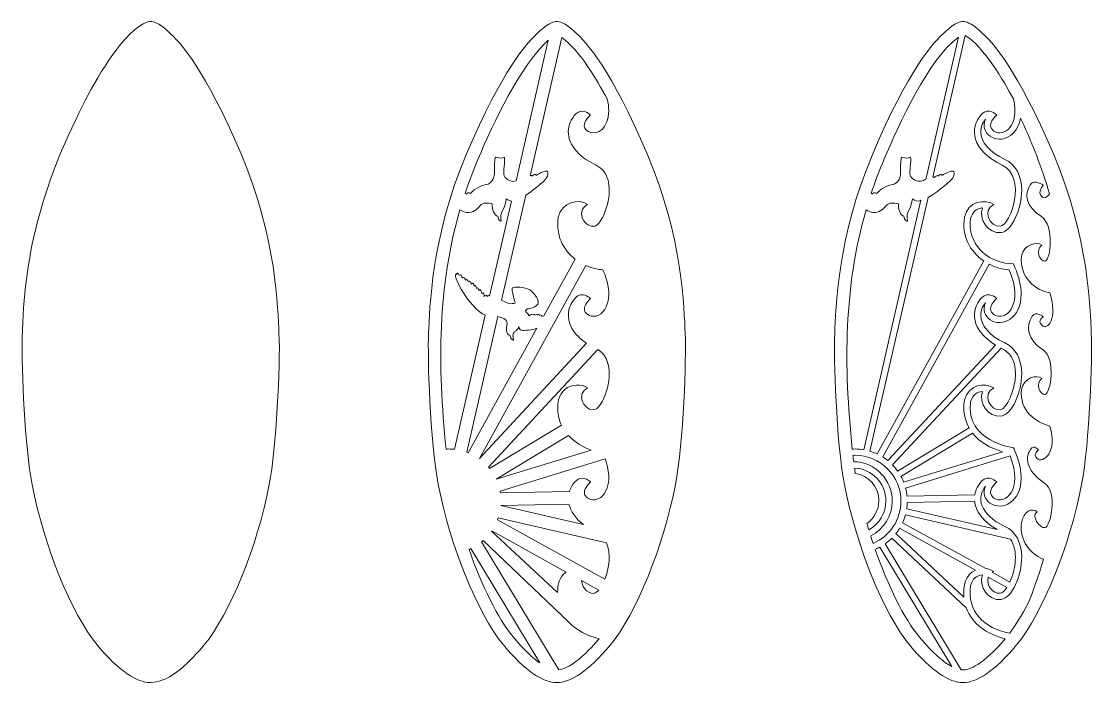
# Model space of a CAD drawing. Header units: inches. Extents: x 92 to 772, y 6 to 426.
import ezdxf

# ---------------------------------------------------------------- set-up
doc = ezdxf.new("R2010")
doc.units = ezdxf.units.IN
doc.header["$MEASUREMENT"] = 0
doc.layers.add('_U+0421_U+043B_U+043E_U+0439 1', color=7, linetype='Continuous')

# ---------------------------------------------------------------- blocks, each defined once
blk = doc.blocks.new('block 2')
at = {"layer": '_U+0421_U+043B_U+043E_U+0439 1', "color": 1, "lineweight": 9, "true_color": 0xff0000}
for points, knots in [([(184.78, 419.89), (193.3, 412.27), (208.54, 395.41), (231.38, 341.74), (254.23, 288.07), (254.69, 243.2), (255.5, 227.88), (256.57, 207.73), (253.63, 154.27), (249.34, 131.98), (249.33, 131.97), (249.33, 131.97), (249.33, 131.96), (241.72, 92.43), (224.22, 49.59), (207.99, 30.06), (199.98, 20.41), (186.58, 6.27), (174.09, 6.13), (174.09, 6.13), (174.09, 6.13), (174.09, 6.13), (174.09, 6.13), (173.9, 6.13), (173.9, 6.13), (173.9, 6.13), (173.9, 6.13), (173.9, 6.13), (165.23, 6.23), (154.17, 13.02), (140, 30.06), (123.78, 49.59), (106.28, 92.43), (98.66, 131.96), (94.08, 155.73), (91.89, 204.13), (92.4, 225.11), (93.68, 276.63), (103.53, 318.76), (131.13, 373.16), (138.87, 388.41), (154.25, 415.91), (169.14, 424.29), (171.51, 425.62), (173.09, 425.89), (174, 425.87), (175.52, 425.91), (178.88, 425.16), (184.78, 419.89)], [0, 0, 0, 0, 1, 1, 1, 2, 2, 2, 3, 3, 3, 4, 4, 4, 5, 5, 5, 6, 6, 6, 7, 7, 7, 8, 8, 8, 9, 9, 9, 10, 10, 10, 11, 11, 11, 12, 12, 12, 13, 13, 13, 14, 14, 14, 15, 15, 15, 16, 16, 16, 16]), ([(421.24, 419.89), (412.71, 412.27), (397.48, 395.41), (374.64, 341.74), (351.79, 288.07), (351.33, 243.2), (350.52, 227.88), (349.77, 213.49), (351.48, 158.98), (356.69, 131.96), (364.3, 92.43), (381.8, 49.59), (398.03, 30.06), (412.19, 13.02), (423.25, 6.23), (431.93, 6.13), (431.93, 6.13), (431.93, 6.13), (431.93, 6.13), (431.93, 6.13), (432.11, 6.13), (432.11, 6.13), (432.11, 6.13), (432.11, 6.13), (432.11, 6.13), (440.79, 6.23), (451.85, 13.02), (466.02, 30.06), (482.24, 49.59), (499.74, 92.43), (507.35, 131.96), (512.43, 158.28), (514.31, 212.8), (513.52, 227.88), (512.71, 243.2), (512.25, 288.07), (489.4, 341.74), (466.56, 395.41), (451.33, 412.27), (442.81, 419.89), (436.91, 425.16), (433.54, 425.91), (432.02, 425.87), (430.5, 425.91), (427.14, 425.16), (421.24, 419.89)], [0, 0, 0, 0, 1, 1, 1, 2, 2, 2, 3, 3, 3, 4, 4, 4, 5, 5, 5, 6, 6, 6, 7, 7, 7, 8, 8, 8, 9, 9, 9, 10, 10, 10, 11, 11, 11, 12, 12, 12, 13, 13, 13, 14, 14, 14, 15, 15, 15, 15]), ([(679.21, 419.89), (670.69, 412.27), (655.46, 395.41), (632.62, 341.74), (609.77, 288.07), (609.31, 243.2), (608.5, 227.88), (607.74, 213.49), (609.46, 158.98), (614.67, 131.96), (622.28, 92.43), (639.78, 49.59), (656.01, 30.06), (670.17, 13.02), (681.23, 6.23), (689.91, 6.13), (689.91, 6.13), (689.91, 6.13), (689.91, 6.13), (689.91, 6.13), (690.09, 6.13), (690.09, 6.13), (690.09, 6.13), (690.09, 6.13), (690.09, 6.13), (698.77, 6.23), (709.83, 13.02), (723.99, 30.06), (740.22, 49.59), (757.72, 92.43), (765.33, 131.96), (770.4, 158.28), (772.29, 212.8), (771.5, 227.88), (770.69, 243.2), (770.23, 288.07), (747.38, 341.74), (724.54, 395.41), (709.31, 412.27), (700.78, 419.89), (694.89, 425.16), (691.52, 425.91), (690, 425.87), (688.48, 425.91), (685.11, 425.16), (679.21, 419.89)], [0, 0, 0, 0, 1, 1, 1, 2, 2, 2, 3, 3, 3, 4, 4, 4, 5, 5, 5, 6, 6, 6, 7, 7, 7, 8, 8, 8, 9, 9, 9, 10, 10, 10, 11, 11, 11, 12, 12, 12, 13, 13, 13, 14, 14, 14, 15, 15, 15, 15]), ([(464.02, 376.68), (465.19, 371.84), (465.53, 366.24), (463.6, 361.67), (460.48, 354.28), (453.78, 353.86), (450.6, 357.08), (447.72, 360), (450.52, 363.63), (453.43, 366.51), (453.32, 366.59), (452.43, 367.48), (450.91, 368.2), (446.56, 370.24), (443.5, 367.57), (441.16, 363.26), (439.21, 359.67), (438.73, 355.59), (439.92, 351.47), (441.34, 346.54), (444.87, 342.47), (449, 339.36), (454.25, 335.39), (457.79, 334.83), (460.57, 332.11), (467.61, 325.25), (465.77, 311.3), (461.54, 302.49), (460.5, 300.34), (458.48, 296.81), (456.24, 296), (454.41, 295.34), (451.2, 296.24), (449.17, 299.35), (446.65, 303.23), (447.39, 307.76), (451.55, 309.74), (445.56, 313.56), (435.2, 311.56), (432.92, 301.57), (432.81, 300.85), (432.73, 300.14), (432.67, 299.44), (432.4, 296.28), (432.62, 293.03), (433.46, 289.91), (434.71, 285.19), (437.31, 280.71), (441.27, 276.97), (442.09, 276.19), (442.77, 275.63), (443.6, 274.99), (443.6, 274.99), (423.7, 238.97), (423.7, 238.97), (423.27, 238.91), (422.81, 238.78), (422.45, 238.58), (422.63, 239.46), (421.94, 239.97), (420.78, 239.14), (421.19, 239.79), (419.94, 240.49), (417.8, 239.32), (418.22, 239.88), (416.27, 240.58), (414.37, 239), (413.9, 240.16), (412, 241.88), (412, 241.88), (412, 241.88), (412.97, 243.27), (413.44, 243.37), (414.69, 243.46), (419.15, 244.71), (420.03, 246.52), (420.91, 248.34), (418.17, 253.26), (414.83, 255.4), (411.49, 257.53), (404.7, 257.39), (403.87, 256.7), (403.03, 256), (405.03, 248.83), (405.34, 247.99), (405.65, 247.16), (405.31, 246.91), (403.7, 246.76), (401.38, 246.32), (398.93, 247.79), (396.87, 248.84), (396.87, 248.84), (412.19, 315.55), (412.19, 315.55), (416.85, 318.42), (420.64, 322.01), (422.46, 323.38), (424.53, 324.94), (427.23, 328.26), (426.1, 330.59), (425.66, 331.51), (421.4, 330.1), (418.6, 328.06), (418.59, 329.16), (417.25, 328.98), (416.41, 327.63), (416.45, 328.07), (416.04, 328.37), (414.99, 327.77), (414.99, 327.77), (435.21, 415.8), (435.21, 415.8), (446.65, 407.11), (457.23, 389.34), (464.02, 376.68)], [0, 0, 0, 0, 1, 1, 1, 2, 2, 2, 3, 3, 3, 4, 4, 4, 5, 5, 5, 6, 6, 6, 7, 7, 7, 8, 8, 8, 9, 9, 9, 10, 10, 10, 11, 11, 11, 12, 12, 12, 13, 13, 13, 14, 14, 14, 15, 15, 15, 16, 16, 16, 17, 17, 17, 18, 18, 18, 19, 19, 19, 20, 20, 20, 21, 21, 21, 22, 22, 22, 23, 23, 23, 24, 24, 24, 25, 25, 25, 26, 26, 26, 27, 27, 27, 28, 28, 28, 29, 29, 29, 30, 30, 30, 31, 31, 31, 32, 32, 32, 33, 33, 33, 34, 34, 34, 35, 35, 35, 36, 36, 36, 37, 37, 37, 38, 38, 38, 38]), ([(722, 376.68), (726.07, 359.85), (716.03, 351.98), (709.53, 356.3), (703.86, 360.08), (711.37, 366.41), (711.41, 366.51), (711.41, 366.51), (706.1, 371.62), (701.81, 366.92), (693.81, 358.52), (695.26, 343.91), (714.88, 334.65), (730.88, 327.11), (720.23, 296.67), (713.65, 295.85), (707.11, 295.03), (701.82, 306.06), (709.53, 309.74), (703.78, 313.42), (693.23, 311.78), (690.9, 301.57), (689.08, 289.97), (694.13, 279.94), (703.2, 273.8), (703.2, 273.8), (635.53, 151.27), (635.53, 151.27), (634.01, 151.99), (632.43, 152.59), (630.8, 153.07), (630.8, 153.07), (667.8, 314.2), (667.8, 314.2), (673.54, 317.18), (678.32, 321.79), (680.44, 323.38), (682.51, 324.94), (685.21, 328.26), (684.08, 330.59), (683.64, 331.51), (679.38, 330.1), (676.58, 328.06), (676.57, 329.16), (675.23, 328.98), (674.38, 327.63), (674.44, 328.23), (673.68, 328.57), (671.62, 326.76), (671.59, 327.08), (671.27, 327.21), (670.76, 327.06), (670.76, 327.06), (691.42, 417.03), (691.42, 417.03), (703.16, 409.8), (715.78, 388.28), (722, 376.68)], [0, 0, 0, 0, 1, 1, 1, 2, 2, 2, 3, 3, 3, 4, 4, 4, 5, 5, 5, 6, 6, 6, 7, 7, 7, 8, 8, 8, 9, 9, 9, 10, 10, 10, 11, 11, 11, 12, 12, 12, 13, 13, 13, 14, 14, 14, 15, 15, 15, 16, 16, 16, 17, 17, 17, 18, 18, 18, 19, 19, 19, 19]), ([(687.08, 416), (687.08, 416), (666.3, 325.52), (666.3, 325.52), (665.88, 325.35), (665.4, 325.14), (664.84, 324.9), (660.58, 323.04), (656.89, 326.45), (656.35, 328.49), (655.8, 330.52), (657.1, 336.92), (656.73, 339.62), (654.74, 338.39), (650.91, 339.78), (650.91, 339.78), (650.91, 339.78), (650.08, 336.46), (650.33, 330.82), (650.59, 325.19), (647.86, 323.29), (646.26, 322.6), (640.46, 321.85), (636, 317.91), (635.15, 316.69), (633.97, 317.42), (632.41, 317.06), (632.6, 316.14), (632.26, 316.36), (631.95, 316.53), (631.67, 316.65), (634.03, 323.76), (636.78, 331.09), (639.98, 338.61), (649.2, 360.28), (668.15, 401.96), (687.08, 416)], [0, 0, 0, 0, 1, 1, 1, 2, 2, 2, 3, 3, 3, 4, 4, 4, 5, 5, 5, 6, 6, 6, 7, 7, 7, 8, 8, 8, 9, 9, 9, 10, 10, 10, 11, 11, 11, 12, 12, 12, 12]), ([(373.69, 316.65), (376.06, 323.76), (378.8, 331.09), (382, 338.61), (391.62, 361.21), (408.35, 397.64), (426.57, 413.92), (426.57, 413.92), (406.06, 324.61), (406.06, 324.61), (402.15, 323.47), (398.88, 326.58), (398.37, 328.49), (397.83, 330.52), (399.12, 336.92), (398.75, 339.62), (396.77, 338.39), (392.93, 339.78), (392.93, 339.78), (392.93, 339.78), (392.1, 336.46), (392.36, 330.82), (392.61, 325.19), (389.88, 323.29), (388.28, 322.6), (382.48, 321.85), (378.02, 317.91), (377.17, 316.69), (375.99, 317.42), (374.43, 317.06), (374.62, 316.14), (374.29, 316.36), (373.97, 316.53), (373.69, 316.65)], [0, 0, 0, 0, 1, 1, 1, 2, 2, 2, 3, 3, 3, 4, 4, 4, 5, 5, 5, 6, 6, 6, 7, 7, 7, 8, 8, 8, 9, 9, 9, 10, 10, 10, 11, 11, 11, 11]), ([(714.15, 291.88), (721.42, 292.79), (727.27, 307.31), (727.27, 318.72), (727.27, 328.08), (723.47, 335.02), (716.59, 338.27), (706.84, 342.87), (701.25, 349.3), (701.25, 355.91), (701.25, 358.76), (702.31, 361.46), (704.33, 363.75), (703.78, 362.54), (703.42, 361.21), (703.42, 359.81), (703.42, 357.07), (704.8, 354.64), (707.32, 352.97), (710.72, 350.71), (714.97, 350.55), (718.7, 352.55), (722.75, 354.72), (725.52, 359.01), (726.54, 364.44), (727.3, 362.87), (728.07, 361.23), (728.84, 359.54), (733.85, 348.64), (739.69, 334.12), (744.93, 316.45), (743.46, 314), (741.5, 313.29), (739.99, 314.67), (736.99, 317.42), (740.98, 322.09), (740.98, 322.09), (740.98, 322.09), (735.18, 325.8), (732.92, 322.39), (728.61, 316.16), (729.61, 308.57), (739.81, 301.95), (748.27, 296.45), (745.61, 274.35), (742.16, 273.76), (738.72, 273.17), (735.92, 281.18), (739.99, 283.85), (736.95, 286.52), (728.39, 284.33), (727.16, 276.91), (725.6, 263.22), (736.64, 254.58), (745.12, 253.64), (750.35, 237.06), (743.77, 229.58), (739.99, 233.04), (736.99, 235.79), (740.98, 238.46), (740.98, 238.46), (740.98, 238.46), (736.18, 242.17), (733.92, 238.76), (729.61, 232.52), (730.61, 223.94), (740.81, 217.32), (749.27, 211.82), (745.61, 189.72), (742.16, 189.13), (738.72, 188.53), (735.92, 196.54), (739.99, 199.22), (736.95, 201.89), (728.39, 199.7), (727.16, 192.28), (725.6, 178.59), (736.45, 171.38), (745.12, 169.01), (750.35, 152.43), (740.77, 144.94), (736.99, 148.41), (733.99, 151.15), (737.98, 153.83), (737.98, 153.83), (737.98, 153.83), (735.18, 157.54), (732.92, 154.12), (728.61, 147.89), (731.61, 139.31), (741.81, 132.68), (750.27, 127.19), (745.61, 105.09), (742.16, 104.49), (738.72, 103.9), (732.92, 111.91), (736.99, 114.58), (733.95, 117.25), (728.39, 115.07), (727.16, 107.65), (725.79, 95.65), (732.74, 87.9), (741.06, 84.45), (737.98, 73.81), (734.69, 64.38), (731.34, 56.56), (727.49, 49.07), (723.53, 42.55), (719.64, 37.45), (703.48, 40.62), (692.28, 51.12), (694.83, 67.81), (695.83, 71.98), (698.73, 74.2), (702.31, 74.5), (699.63, 67.05), (706.17, 57.88), (714.15, 58.88), (721.42, 59.79), (727.27, 74.3), (727.27, 85.72), (727.27, 95.08), (723.47, 102.02), (716.59, 105.27), (700.35, 112.93), (698.37, 123.98), (704.33, 130.75), (702.37, 126.42), (703.67, 122.4), (707.32, 119.97), (715.02, 114.85), (726.95, 120.77), (726.95, 136.21), (726.95, 145.34), (722.4, 154.32), (722.1, 155.17), (721.98, 155.23), (691.05, 159.49), (694.83, 184.31), (695.83, 188.47), (698.73, 190.7), (702.31, 191), (699.62, 183.51), (706.21, 174.39), (714.15, 175.38), (721.42, 176.29), (727.27, 190.8), (727.27, 202.22), (727.27, 211.58), (723.47, 218.52), (716.59, 221.77), (706.84, 226.37), (701.25, 232.8), (701.25, 239.41), (701.25, 242.26), (702.31, 244.96), (704.33, 247.25), (702.37, 242.91), (703.67, 238.9), (707.32, 236.47), (715.02, 231.35), (726.95, 237.27), (726.95, 252.71), (726.95, 257.89), (725.6, 263.63), (722.93, 269.75), (722.93, 269.75), (721.98, 271.95), (721.98, 271.95), (721.98, 271.95), (719.58, 272.15), (719.58, 272.15), (704.97, 273.32), (692.42, 284.93), (694.83, 300.81), (695.83, 304.97), (698.73, 307.2), (702.31, 307.5), (699.63, 300.04), (706.18, 290.89), (714.15, 291.88)], [0, 0, 0, 0, 1, 1, 1, 2, 2, 2, 3, 3, 3, 4, 4, 4, 5, 5, 5, 6, 6, 6, 7, 7, 7, 8, 8, 8, 9, 9, 9, 10, 10, 10, 11, 11, 11, 12, 12, 12, 13, 13, 13, 14, 14, 14, 15, 15, 15, 16, 16, 16, 17, 17, 17, 18, 18, 18, 19, 19, 19, 20, 20, 20, 21, 21, 21, 22, 22, 22, 23, 23, 23, 24, 24, 24, 25, 25, 25, 26, 26, 26, 27, 27, 27, 28, 28, 28, 29, 29, 29, 30, 30, 30, 31, 31, 31, 32, 32, 32, 33, 33, 33, 34, 34, 34, 35, 35, 35, 36, 36, 36, 37, 37, 37, 38, 38, 38, 39, 39, 39, 40, 40, 40, 41, 41, 41, 42, 42, 42, 43, 43, 43, 44, 44, 44, 45, 45, 45, 46, 46, 46, 47, 47, 47, 48, 48, 48, 49, 49, 49, 50, 50, 50, 51, 51, 51, 52, 52, 52, 53, 53, 53, 54, 54, 54, 55, 55, 55, 56, 56, 56, 57, 57, 57, 58, 58, 58, 59, 59, 59, 60, 60, 60, 60]), ([(361.65, 154.36), (356.11, 208.1), (356.37, 257.91), (370.46, 306.25), (371.99, 305.42), (373.49, 304.81), (374.68, 304.64), (378.89, 304.05), (381.49, 306.79), (383.29, 308.96), (385.09, 311.13), (388.04, 310.77), (391, 310.11), (390.76, 306.84), (392.35, 302.16), (394.45, 302.33), (394.6, 298.84), (396.71, 299.1), (396.71, 299.1), (396.41, 301.16), (396.09, 304.07), (397.73, 306.18), (399.36, 308.29), (399.84, 313.23), (399.84, 313.23), (399.84, 313.23), (401.56, 311.97), (403.14, 311.88), (403.14, 311.88), (389.28, 251.55), (389.28, 251.55), (388.95, 251.98), (388.33, 252.23), (387.75, 251.18), (387.75, 251.74), (386.26, 253.07), (385.92, 250.97), (385.95, 252.33), (385.4, 254.37), (384.25, 253.26), (384.25, 254), (383.45, 256.98), (382.49, 255.06), (382.3, 255.95), (381.93, 257.5), (380.94, 256.42), (380.69, 257.47), (380.35, 258.74), (379.45, 257.87), (379.3, 259.24), (378.52, 260.35), (377.75, 259.17), (377.22, 260.54), (376.76, 261.25), (375.7, 260.78), (375.52, 261.46), (374.56, 262.74), (374, 261.68), (373.75, 262.36), (373.16, 263.97), (372.02, 263.01), (371.74, 263.97), (370.87, 265.71), (369.94, 264.78), (369.39, 266.2), (368.4, 266.79), (368.4, 265.12), (367.9, 265.86), (366.94, 265.18), (368.05, 262.46), (371.77, 253.23), (377.84, 245.95), (382.36, 241.96), (384.28, 240.26), (385.43, 239.69), (386.52, 239.5), (386.52, 239.5), (366.93, 154.24), (366.93, 154.24), (365.79, 154.36), (364.63, 154.43), (363.45, 154.43), (362.85, 154.43), (362.25, 154.39), (361.65, 154.36)], [0, 0, 0, 0, 1, 1, 1, 2, 2, 2, 3, 3, 3, 4, 4, 4, 5, 5, 5, 6, 6, 6, 7, 7, 7, 8, 8, 8, 9, 9, 9, 10, 10, 10, 11, 11, 11, 12, 12, 12, 13, 13, 13, 14, 14, 14, 15, 15, 15, 16, 16, 16, 17, 17, 17, 18, 18, 18, 19, 19, 19, 20, 20, 20, 21, 21, 21, 22, 22, 22, 23, 23, 23, 24, 24, 24, 25, 25, 25, 26, 26, 26, 27, 27, 27, 28, 28, 28, 28]), ([(628.43, 306.25), (629.97, 305.42), (631.46, 304.81), (632.65, 304.64), (636.87, 304.05), (639.47, 306.79), (641.27, 308.96), (643.06, 311.13), (646.01, 310.77), (648.97, 310.11), (648.74, 306.84), (650.33, 302.16), (652.42, 302.33), (652.58, 298.84), (654.68, 299.1), (654.68, 299.1), (654.39, 301.16), (654.06, 304.07), (655.7, 306.18), (657.34, 308.29), (657.81, 313.23), (657.81, 313.23), (657.81, 313.23), (659.93, 311.67), (661.61, 311.89), (662.17, 312), (662.72, 312.15), (663.27, 312.32), (663.27, 312.32), (626.9, 153.97), (626.9, 153.97), (625.12, 154.27), (623.29, 154.43), (621.42, 154.43), (620.82, 154.43), (620.23, 154.39), (619.63, 154.36), (614.09, 208.1), (614.35, 257.91), (628.43, 306.25)], [0, 0, 0, 0, 1, 1, 1, 2, 2, 2, 3, 3, 3, 4, 4, 4, 5, 5, 5, 6, 6, 6, 7, 7, 7, 8, 8, 8, 9, 9, 9, 10, 10, 10, 11, 11, 11, 12, 12, 12, 13, 13, 13, 13]), ([(461.29, 268.16), (462.16, 266.14), (462.71, 264.61), (463.18, 263.1), (464.67, 258.42), (465.52, 253.23), (464.55, 248.4), (463.52, 243.24), (460.04, 238.37), (454.9, 238.68), (451.76, 238.87), (448.77, 241.19), (449.6, 244.47), (450.24, 247.04), (452.45, 248.96), (453.43, 250.01), (453.32, 250.09), (452.43, 250.98), (450.91, 251.7), (448.29, 252.93), (445.82, 252.6), (443.83, 250.42), (438.76, 245.09), (437.82, 237.72), (441.58, 231.02), (443.71, 227.24), (447.21, 223.94), (450.85, 221.55), (450.85, 221.55), (382.85, 148.46), (382.85, 148.46), (382.85, 148.46), (450.48, 270.91), (450.48, 270.91), (454.04, 269.34), (457.67, 268.45), (461.29, 268.16)], [0, 0, 0, 0, 1, 1, 1, 2, 2, 2, 3, 3, 3, 4, 4, 4, 5, 5, 5, 6, 6, 6, 7, 7, 7, 8, 8, 8, 9, 9, 9, 10, 10, 10, 11, 11, 11, 12, 12, 12, 12]), ([(719.26, 268.16), (729.08, 245.56), (716.84, 234.94), (709.53, 239.8), (703.86, 243.58), (711.37, 249.91), (711.41, 250.01), (711.41, 250.01), (706.1, 255.12), (701.81, 250.42), (694.41, 242.65), (695.15, 229.68), (710.54, 220.46), (710.54, 220.46), (642.25, 147.05), (642.25, 147.05), (641.22, 147.88), (640.15, 148.64), (639.03, 149.35), (639.03, 149.35), (706.65, 271.76), (706.65, 271.76), (710.56, 269.76), (714.88, 268.51), (719.26, 268.16)], [0, 0, 0, 0, 1, 1, 1, 2, 2, 2, 3, 3, 3, 4, 4, 4, 5, 5, 5, 6, 6, 6, 7, 7, 7, 8, 8, 8, 8]), ([(374.73, 152.43), (374.73, 152.43), (394.49, 238.5), (394.49, 238.5), (398.46, 237.5), (400.97, 236.34), (400.23, 233.01), (399.36, 229.1), (400.66, 227.25), (402.27, 226.35), (402.86, 223.53), (404.5, 223.56), (404.5, 223.56), (404.5, 223.56), (403.57, 226.04), (404.5, 227.96), (405.43, 229.88), (406.45, 228.58), (407.82, 232.11), (408.62, 229.32), (409.74, 229.57), (413.89, 229.94), (416.04, 230.1), (417.84, 230.54), (419.36, 231.11), (419.36, 231.11), (375.7, 152.06), (375.7, 152.06), (375.38, 152.19), (375.05, 152.31), (374.73, 152.43)], [0, 0, 0, 0, 1, 1, 1, 2, 2, 2, 3, 3, 3, 4, 4, 4, 5, 5, 5, 6, 6, 6, 7, 7, 7, 8, 8, 8, 9, 9, 9, 10, 10, 10, 10]), ([(690.83, 184.38), (690, 179.67), (690.68, 173.21), (693.82, 167.79), (693.82, 167.79), (648.45, 140.44), (648.45, 140.44), (647.47, 141.82), (646.38, 143.13), (645.2, 144.35), (645.2, 144.35), (714.18, 218.5), (714.18, 218.5), (719.69, 215.81), (723.27, 211.28), (723.27, 202.22), (723.27, 191.53), (717.67, 179.85), (713.65, 179.35), (707.11, 178.53), (701.82, 189.57), (709.53, 193.24), (703.81, 196.89), (693.44, 195.45), (691.03, 185.39), (691, 185.28), (690.84, 184.49), (690.83, 184.38)], [0, 0, 0, 0, 1, 1, 1, 2, 2, 2, 3, 3, 3, 4, 4, 4, 5, 5, 5, 6, 6, 6, 7, 7, 7, 8, 8, 8, 9, 9, 9, 9]), ([(462.14, 187.32), (460.84, 184.28), (458.27, 179.3), (454.96, 179.31), (448.73, 179.34), (444.15, 189.72), (451.55, 193.24), (447.49, 195.84), (441.29, 195.71), (437.12, 192.23), (433.24, 189), (432.35, 184.2), (432.58, 179.11), (432.74, 175.67), (433.46, 172.66), (434.92, 169.57), (434.92, 169.57), (389.25, 142.04), (389.25, 142.04), (389.02, 142.31), (388.8, 142.58), (388.56, 142.86), (388.56, 142.86), (458.04, 217.54), (458.04, 217.54), (467.5, 211.92), (466.42, 197.34), (462.14, 187.32)], [0, 0, 0, 0, 1, 1, 1, 2, 2, 2, 3, 3, 3, 4, 4, 4, 5, 5, 5, 6, 6, 6, 7, 7, 7, 8, 8, 8, 9, 9, 9, 9]), ([(715.03, 152.69), (715.03, 152.69), (652.26, 133.42), (652.26, 133.42), (651.77, 134.67), (651.21, 135.88), (650.58, 137.05), (650.58, 137.05), (696.08, 164.49), (696.08, 164.49), (700.62, 158.83), (707.49, 154.88), (715.03, 152.69)], [0, 0, 0, 0, 1, 1, 1, 2, 2, 2, 3, 3, 3, 4, 4, 4, 4]), ([(453.79, 153.78), (453.79, 153.78), (393.55, 135.29), (393.55, 135.29), (393.55, 135.29), (439.45, 162.96), (439.45, 162.96), (443.4, 158.71), (448.36, 155.79), (453.79, 153.78)], [0, 0, 0, 0, 1, 1, 1, 2, 2, 2, 3, 3, 3, 3]), ([(632.9, 94.51), (632.38, 96.07), (631.86, 97.64), (631.36, 99.22), (639.59, 103.41), (645.04, 112), (645.04, 121.45), (645.04, 135.05), (634.09, 146.13), (620.54, 146.36), (620.37, 147.67), (620.21, 149.01), (620.05, 150.38), (620.51, 150.4), (620.97, 150.43), (621.42, 150.43), (637.5, 150.43), (650.57, 137.35), (650.57, 121.28), (650.57, 109.6), (643.45, 99.05), (632.9, 94.51)], [0, 0, 0, 0, 1, 1, 1, 2, 2, 2, 3, 3, 3, 4, 4, 4, 5, 5, 5, 6, 6, 6, 7, 7, 7, 7]), ([(701.81, 133.92), (699.47, 131.47), (697.98, 128.52), (697.46, 125.35), (697.46, 125.35), (654.41, 124.53), (654.41, 124.53), (654.24, 126.27), (653.94, 127.97), (653.51, 129.62), (653.51, 129.62), (719.94, 150.01), (719.94, 150.01), (728.47, 128.58), (716.68, 118.54), (709.53, 123.3), (703.86, 127.08), (711.37, 133.41), (711.41, 133.51), (711.41, 133.51), (706.1, 138.62), (701.81, 133.92)], [0, 0, 0, 0, 1, 1, 1, 2, 2, 2, 3, 3, 3, 4, 4, 4, 5, 5, 5, 6, 6, 6, 7, 7, 7, 7]), ([(463, 127.47), (460.67, 123.12), (456.83, 121.56), (453.66, 122.36), (453.63, 122.37), (453.61, 122.38), (453.58, 122.39), (450.93, 123.1), (448.88, 125.12), (449.6, 127.97), (450.33, 130.9), (453.51, 133.61), (453.4, 133.48), (453.41, 133.5), (453.43, 133.51), (453.43, 133.51), (453.32, 133.59), (452.43, 134.48), (450.91, 135.2), (446.74, 137.15), (443.88, 134.83), (441.53, 130.9), (440.85, 129.78), (440.34, 128.59), (439.96, 127.36), (439.96, 127.36), (396.16, 126.53), (396.16, 126.53), (396.1, 126.91), (396.03, 127.28), (395.96, 127.66), (395.96, 127.66), (462.66, 148.14), (462.66, 148.14), (464.98, 141.6), (466.26, 133.53), (463, 127.47)], [0, 0, 0, 0, 1, 1, 1, 2, 2, 2, 3, 3, 3, 4, 4, 4, 5, 5, 5, 6, 6, 6, 7, 7, 7, 8, 8, 8, 9, 9, 9, 10, 10, 10, 11, 11, 11, 12, 12, 12, 12]), ([(636.53, 121.6), (636.53, 130.4), (630.03, 137.69), (621.58, 138.95), (621.4, 140.05), (621.23, 141.17), (621.07, 142.32), (632.17, 141.82), (641.04, 132.66), (641.04, 121.45), (641.04, 113.74), (636.72, 106.72), (630.15, 103.11), (629.74, 104.45), (629.33, 105.8), (628.94, 107.15), (633.58, 110.37), (636.53, 115.75), (636.53, 121.6)], [0, 0, 0, 0, 1, 1, 1, 2, 2, 2, 3, 3, 3, 4, 4, 4, 5, 5, 5, 6, 6, 6, 6]), ([(448.91, 106.43), (448.91, 106.43), (396.47, 118.47), (396.47, 118.47), (396.47, 118.49), (396.47, 118.51), (396.47, 118.53), (396.47, 118.53), (439.69, 119.35), (439.69, 119.35), (440.71, 114.94), (443.65, 110.43), (448.91, 106.43)], [0, 0, 0, 0, 1, 1, 1, 2, 2, 2, 3, 3, 3, 4, 4, 4, 4]), ([(654.21, 116.47), (654.41, 117.81), (654.53, 119.17), (654.56, 120.54), (654.56, 120.54), (697.33, 121.35), (697.33, 121.35), (697.96, 115.11), (702.41, 108.49), (711.79, 103.25), (711.79, 103.25), (654.21, 116.47), (654.21, 116.47)], [0, 0, 0, 0, 1, 1, 1, 2, 2, 2, 3, 3, 3, 4, 4, 4, 4]), ([(462.55, 71.83), (462.55, 71.83), (394.38, 109.49), (394.38, 109.49), (394.52, 109.88), (394.66, 110.26), (394.79, 110.65), (394.79, 110.65), (463.49, 94.86), (463.49, 94.86), (466.6, 88.09), (465.25, 78.71), (462.55, 71.83)], [0, 0, 0, 0, 1, 1, 1, 2, 2, 2, 3, 3, 3, 4, 4, 4, 4]), ([(708.54, 76.17), (708.84, 76.38), (709.17, 76.57), (709.53, 76.74), (708.06, 77.68), (706.28, 78.26), (704.4, 78.46), (704.4, 78.46), (651.59, 107.63), (651.59, 107.63), (652.31, 109.22), (652.91, 110.87), (653.38, 112.56), (653.38, 112.56), (720.15, 97.23), (720.15, 97.23), (725.2, 90.03), (723.41, 77.96), (719.75, 69.98), (719.75, 69.98), (708.54, 76.17), (708.54, 76.17)], [0, 0, 0, 0, 1, 1, 1, 2, 2, 2, 3, 3, 3, 4, 4, 4, 5, 5, 5, 6, 6, 6, 7, 7, 7, 7]), ([(390.64, 102.41), (390.64, 102.41), (437.89, 76.32), (437.89, 76.32), (433.46, 73.21), (432.52, 68.51), (432.49, 63.3), (432.49, 63.3), (390.57, 102.3), (390.57, 102.3), (390.59, 102.34), (390.62, 102.38), (390.64, 102.41)], [0, 0, 0, 0, 1, 1, 1, 2, 2, 2, 3, 3, 3, 4, 4, 4, 4]), ([(649.72, 104.09), (649.72, 104.09), (697.93, 77.46), (697.93, 77.46), (691.32, 74.57), (689.95, 67.7), (690.59, 60.45), (690.59, 60.45), (647.34, 100.69), (647.34, 100.69), (648.2, 101.77), (649, 102.91), (649.72, 104.09)], [0, 0, 0, 0, 1, 1, 1, 2, 2, 2, 3, 3, 3, 4, 4, 4, 4]), ([(458.84, 33.96), (445.68, 18.44), (437.47, 14.8), (433.21, 14.22), (433.21, 14.22), (384.21, 95.5), (384.21, 95.5), (384.55, 95.78), (384.89, 96.06), (385.22, 96.35), (385.22, 96.35), (439.59, 44.55), (439.59, 44.55), (439.59, 44.55), (439.58, 44.57), (439.58, 44.57), (444.47, 39.19), (451.39, 35.73), (458.84, 33.96)], [0, 0, 0, 0, 1, 1, 1, 2, 2, 2, 3, 3, 3, 4, 4, 4, 5, 5, 5, 6, 6, 6, 6]), ([(690, 14.13), (690, 14.13), (690, 14.13), (690, 14.13), (690, 14.13), (689.99, 14.13), (689.99, 14.13), (689.65, 14.14), (689.27, 14.16), (688.86, 14.22), (688.86, 14.22), (640.6, 94.26), (640.6, 94.26), (642.05, 95.3), (643.42, 96.46), (644.68, 97.71), (644.68, 97.71), (692.08, 53.61), (692.08, 53.61), (695.66, 43.58), (704.94, 36.77), (716.82, 33.96), (702.31, 16.85), (693.82, 14.17), (690, 14.13)], [0, 0, 0, 0, 1, 1, 1, 2, 2, 2, 3, 3, 3, 4, 4, 4, 5, 5, 5, 6, 6, 6, 7, 7, 7, 8, 8, 8, 8]), ([(404.18, 35.17), (394.59, 46.72), (384.34, 67.54), (376.23, 90.7), (376.64, 90.87), (377.04, 91.05), (377.44, 91.24), (377.44, 91.24), (421.26, 18.56), (421.26, 18.56), (416.82, 21.63), (411.18, 26.75), (404.18, 35.17)], [0, 0, 0, 0, 1, 1, 1, 2, 2, 2, 3, 3, 3, 4, 4, 4, 4]), ([(662.16, 35.17), (652.56, 46.72), (642.31, 67.54), (634.21, 90.7), (635.24, 91.13), (636.24, 91.61), (637.21, 92.14), (637.21, 92.14), (682.94, 16.28), (682.94, 16.28), (678.11, 18.82), (671.29, 24.19), (662.16, 35.17)], [0, 0, 0, 0, 1, 1, 1, 2, 2, 2, 3, 3, 3, 4, 4, 4, 4]), ([(458.63, 64.86), (458.03, 64.19), (457.33, 63.47), (456.44, 63.08), (453.13, 61.62), (447.88, 65.48), (447.74, 70.88), (447.74, 70.88), (458.63, 64.86), (458.63, 64.86)], [0, 0, 0, 0, 1, 1, 1, 2, 2, 2, 3, 3, 3, 3]), ([(713.65, 62.85), (708.78, 62.24), (704.48, 68.28), (706.04, 72.98), (706.04, 72.98), (717.83, 66.47), (717.83, 66.47), (716.43, 64.36), (714.96, 63.01), (713.65, 62.85)], [0, 0, 0, 0, 1, 1, 1, 2, 2, 2, 3, 3, 3, 3])]:
    blk.add_open_spline(points, degree=3, knots=knots, dxfattribs=at)

msp = doc.modelspace()

# ---------------------------------------------------------------- block references
at = {"layer": '_U+0421_U+043B_U+043E_U+0439 1'}
msp.add_blockref('block 2', (0, 0), dxfattribs=at)

doc.saveas('drawing.dxf')
